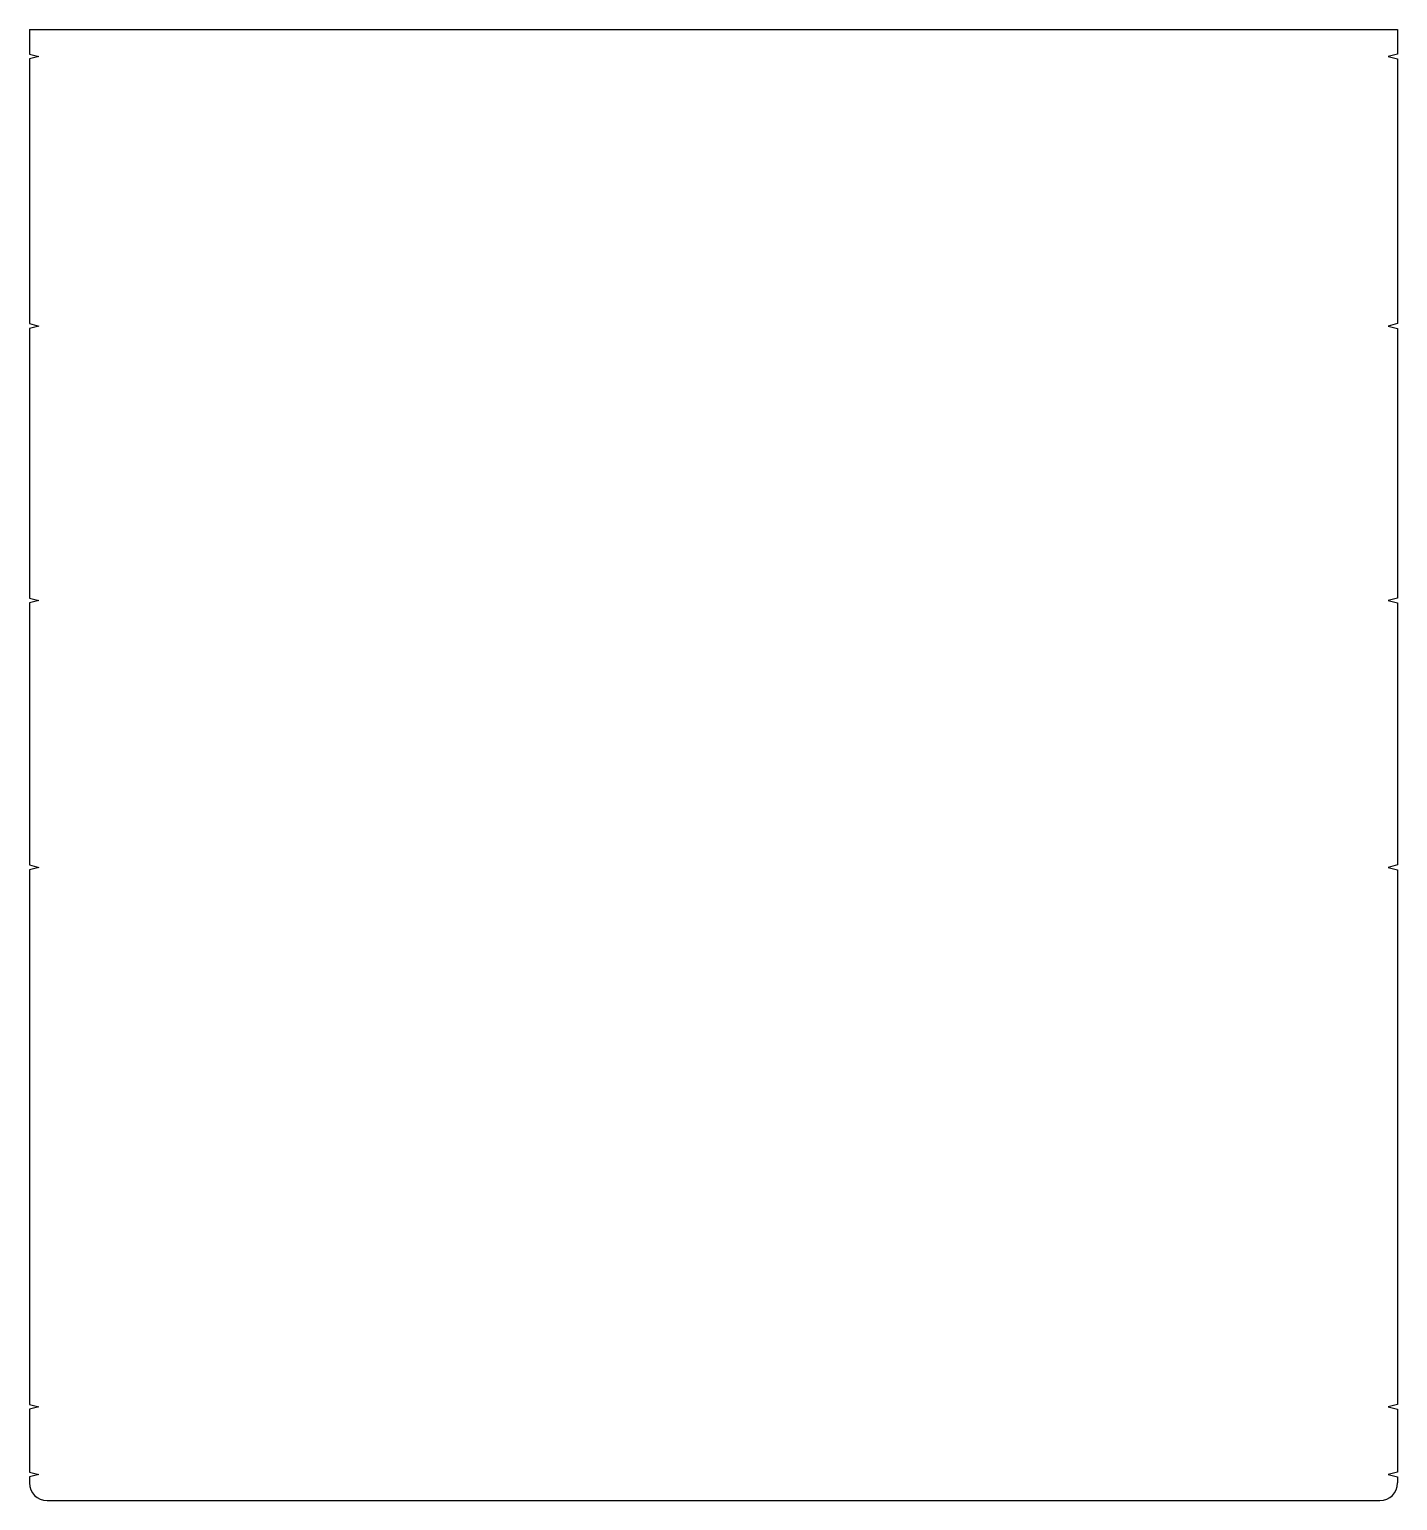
# Model space of a CAD drawing. Extents: x 408 to 1568, y -61 to 1186.
import ezdxf

# ---------------------------------------------------------------- set-up
doc = ezdxf.new("R2010")
doc.units = 0
doc.header["$MEASUREMENT"] = 0
doc.layers.get('0').update_dxf_attribs({"linetype": 'CONTINUOUS'})

msp = doc.modelspace()

# ---------------------------------------------------------------- linework, layer by layer
for p, q in [((408.2, 1186), (408.2, 1165)), ((408.2, 1186), (1568.2, 1186)), ((1568.2, 1186), (1568.2, 1165)), ((408.2, 1165), (416.2, 1163)), ((416.2, 1163), (408.2, 1161)), ((408.2, 1161), (408.2, 936.5)), ((1568.2, 1165), (1560.2, 1163)), ((1560.2, 1163), (1568.2, 1161)), ((1568.2, 1161), (1568.2, 936.5)), ((408.2, 936.5), (416.2, 934.5)), ((1568.2, 936.5), (1560.2, 934.5)), ((416.2, 934.5), (408.2, 932.5)), ((408.2, 932.5), (408.2, 703.8)), ((1560.2, 934.5), (1568.2, 932.5)), ((1568.2, 932.5), (1568.2, 703.8)), ((408.2, 703.8), (416.2, 701.8)), ((416.2, 701.8), (408.2, 699.8)), ((408.2, 699.8), (408.2, 477.5)), ((1568.2, 703.8), (1560.2, 701.8)), ((1560.2, 701.8), (1568.2, 699.8)), ((1568.2, 699.8), (1568.2, 477.5)), ((408.2, 477.5), (416.2, 475.5)), ((416.2, 475.5), (408.2, 473.5)), ((1568.2, 477.5), (1560.2, 475.5)), ((1560.2, 475.5), (1568.2, 473.5)), ((408.2, 473.5), (408.2, 20.1)), ((1568.2, 473.5), (1568.2, 20.1)), ((408.2, 20.1), (416.2, 18.1)), ((416.2, 18.1), (408.2, 16.1)), ((408.2, 16.1), (408.2, -37.4)), ((1568.2, 20.1), (1560.2, 18.1)), ((1560.2, 18.1), (1568.2, 16.1)), ((1568.2, 16.1), (1568.2, -37.4)), ((408.2, -37.4), (416.2, -39.4)), ((1568.2, -37.4), (1560.2, -39.4)), ((416.2, -39.4), (408.2, -41.4)), ((408.2, -41.4), (408.2, -46.4)), ((1560.2, -39.4), (1568.2, -41.4)), ((1568.2, -41.4), (1568.2, -46.4)), ((423.2, -61.4), (1553.2, -61.4))]:
    msp.add_line(p, q)
for centre, start, end in [((423.2, -46.4), 180, 270), ((1553.2, -46.4), 270, 0)]:
    msp.add_arc(centre, 15, start, end)

doc.saveas('drawing.dxf')
